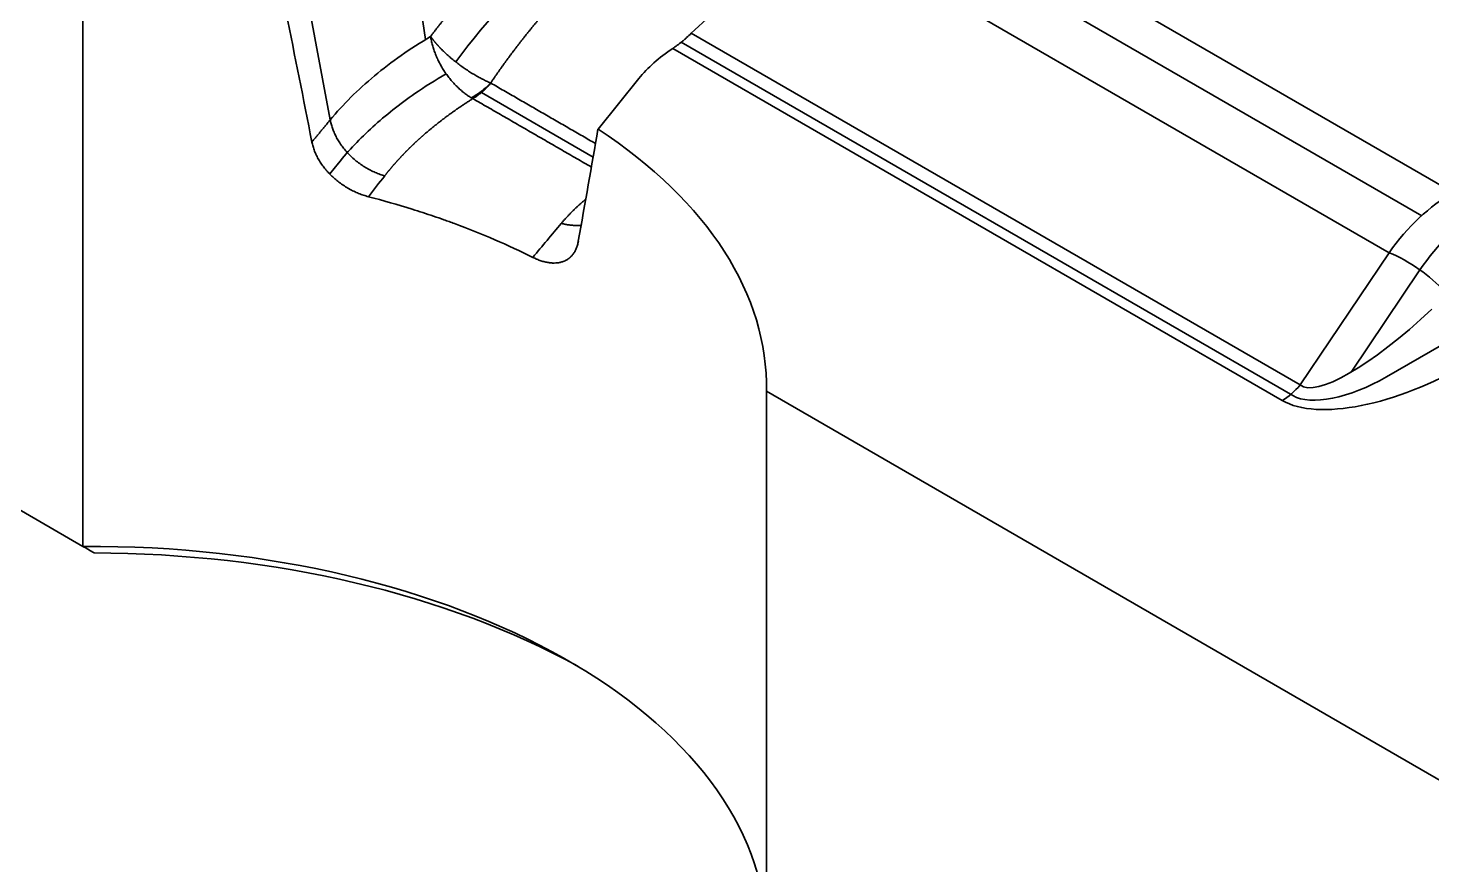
# Model space of a CAD drawing. Header units: millimetres. Extents: x 158 to 1533, y 732 to 1642.
# Drawn here: x 1150.2 to 1254.1, y 1360.9 to 1422.8 of the extents above; entities that cross this region are included whole.
import ezdxf

# ---------------------------------------------------------------- set-up
doc = ezdxf.new("R2010")
doc.units = ezdxf.units.MM
doc.layers.add('1', color=7, linetype='Continuous', true_color=0xffffff)

msp = doc.modelspace()

# ---------------------------------------------------------------- linework, layer by layer
at = {"layer": '1', "color": 7, "linetype": 'Continuous', "lineweight": 35}
for p, q in [((1062.922, 1437.193), (1154.307, 1384.432)), ((1217.374, 1432.73), (1255.697, 1410.604)), ((1179.662, 1421.925), (1178.178, 1432.028)), ((1253.375, 1408.891), (1213.999, 1431.624)), ((1250.962, 1406.155), (1210.17, 1429.705)), ((1172.606, 1415.977), (1170.806, 1425.659)), ((1154.307, 1384.432), (1154.307, 1425.101)), ((1199.327, 1422.38), (1244.375, 1396.372)), ((1243.047, 1395.223), (1197.954, 1421.257)), ((1243.834, 1395.583), (1198.574, 1421.713)), ((1192.422, 1415.292), (1195.439, 1419.028)), ((1192.062, 1413.226), (1183.795, 1417.999)), ((1285.477, 1417.009), (1250.768, 1396.97)), ((1173.219, 1412.785), (1172.566, 1411.977)), ((1244.375, 1396.372), (1250.962, 1406.155)), ((1248.145, 1397.312), (1253.242, 1404.881)), ((1254.909, 1367.018), (1204.883, 1395.901)), ((1204.883, 1395.901), (1204.883, 1355.231))]:
    msp.add_line(p, q, dxfattribs=at)
for centre, major_axis, ratio, start_param, end_param in [((1209.215, 1413.763), (14.282, 11.764), 0.70403, 1.3627474, 1.6874191), ((1154.846, 1363.38), (-43.295, 245.285), 0.1022888, 4.9035816, 4.9434428), ((1210.312, 1415.023), (16.411, 0), 0.5773503, 2.4234797, 2.7052603), ((1154.846, 1303.191), (47.76, 221.037), 0.0675531, 5.2157964, 5.2588053), ((1154.846, 1396.212), (50.04, 0), 0.5773503, 6.2724014, 7.0045532), ((1257.781, 1397.153), (4.692, 14.436), 0.6745407, 0.6430703, 1.1317624), ((1260.71, 1395.463), (3.311, 15.001), 0.6979017, 0.569694, 1.0542258), ((1252.29, 1404.037), (3.318, -2.234), 0.3089134, 0.8382438, 2.1784792), ((1253.758, 1406.218), (9.442, 9.795), 0.2409892, 3.1652683, 4.5055037), ((1253.758, 1402.952), (11.785, 6.681), 0.4322398, 3.3904596, 4.730695), ((1243.047, 1398.489), (2, 3.464), 0.5773503, 3.9269908, 4.415683), ((1249.196, 1399.443), (5.893, 3.34), 0.4322398, 3.3880694, 4.7341965), ((1154.846, 1355.543), (50.04, 0), 0.5773503, 0.0107877, 1.5815802), ((1154.846, 1353.91), (-52.04, 0), 0.5773503, 3.9463906, 4.7068799)]:
    msp.add_ellipse(centre, major_axis=major_axis, ratio=ratio, start_param=start_param, end_param=end_param, dxfattribs=at)
for points, knots in [([(1180.035, 1422.151), (1180.077, 1422.206), (1180.16, 1422.316), (1180.287, 1422.481), (1180.415, 1422.648), (1180.546, 1422.817), (1180.679, 1422.987), (1180.814, 1423.158), (1180.951, 1423.331), (1181.091, 1423.505), (1181.232, 1423.681), (1181.376, 1423.858), (1181.522, 1424.036), (1181.67, 1424.215), (1181.821, 1424.396), (1181.974, 1424.578), (1182.13, 1424.762), (1182.287, 1424.947), (1182.448, 1425.133), (1182.61, 1425.32), (1182.775, 1425.508), (1182.943, 1425.698), (1183.113, 1425.889), (1183.285, 1426.081), (1183.578, 1426.404), (1184.013, 1426.875), (1184.611, 1427.507), (1185.274, 1428.187), (1185.815, 1428.723), (1186.204, 1429.101), (1186.415, 1429.304), (1186.619, 1429.499), (1186.816, 1429.686), (1187.006, 1429.864), (1187.189, 1430.033), (1187.364, 1430.195), (1187.532, 1430.349), (1187.692, 1430.494), (1187.844, 1430.632), (1187.988, 1430.761), (1188.124, 1430.883), (1188.252, 1430.997), (1188.372, 1431.103), (1188.484, 1431.201), (1188.588, 1431.292), (1188.683, 1431.375), (1188.744, 1431.428), (1188.773, 1431.453)], [0, 0, 0, 0, 0.0164989, 0.0331755, 0.05003, 0.0670626, 0.0842734, 0.1016626, 0.1192305, 0.1369771, 0.1549026, 0.1730073, 0.1912913, 0.2097549, 0.2283981, 0.2472212, 0.2662244, 0.2854079, 0.3047718, 0.3243164, 0.3440419, 0.3639484, 0.3840362, 0.4043055, 0.4247565, 0.4867747, 0.5547125, 0.6285925, 0.7084397, 0.7319719, 0.7546464, 0.776462, 0.7974177, 0.8175124, 0.8367451, 0.8551149, 0.8726209, 0.8892621, 0.9050378, 0.9199473, 0.9339896, 0.9471643, 0.9594705, 0.9709077, 0.9814754, 0.991173, 1, 1, 1, 1]), ([(1192.193, 1427.837), (1192.144, 1427.79), (1192.046, 1427.696), (1191.899, 1427.553), (1191.752, 1427.41), (1191.605, 1427.266), (1191.458, 1427.121), (1191.312, 1426.975), (1191.166, 1426.828), (1191.02, 1426.68), (1190.875, 1426.532), (1190.729, 1426.383), (1190.584, 1426.232), (1190.439, 1426.081), (1190.294, 1425.929), (1190.15, 1425.777), (1189.882, 1425.492), (1189.495, 1425.073), (1188.994, 1424.517), (1188.501, 1423.955), (1188.156, 1423.551), (1187.953, 1423.308), (1187.887, 1423.23), (1187.821, 1423.151), (1187.756, 1423.072), (1187.69, 1422.994), (1187.625, 1422.915), (1187.56, 1422.836), (1187.496, 1422.757), (1187.431, 1422.678), (1187.367, 1422.598), (1187.302, 1422.519), (1187.238, 1422.44), (1187.174, 1422.36), (1187.111, 1422.281), (1187.047, 1422.201), (1186.984, 1422.122), (1186.921, 1422.042), (1186.858, 1421.962), (1186.795, 1421.882), (1186.732, 1421.802), (1186.67, 1421.722), (1186.607, 1421.642), (1186.545, 1421.562), (1186.483, 1421.482), (1186.421, 1421.401), (1186.36, 1421.321), (1186.298, 1421.24), (1186.237, 1421.16), (1186.176, 1421.079), (1186.115, 1420.998), (1186.054, 1420.917), (1185.994, 1420.836), (1185.934, 1420.755), (1185.873, 1420.674), (1185.813, 1420.593), (1185.753, 1420.512), (1185.694, 1420.43), (1185.634, 1420.349), (1185.575, 1420.268), (1185.516, 1420.186), (1185.457, 1420.104), (1185.398, 1420.023), (1185.339, 1419.941), (1185.281, 1419.859), (1185.223, 1419.777), (1185.165, 1419.695), (1185.107, 1419.613), (1185.049, 1419.53), (1184.991, 1419.448), (1184.934, 1419.366), (1184.877, 1419.283), (1184.82, 1419.201), (1184.763, 1419.118), (1184.706, 1419.036), (1184.649, 1418.953), (1184.593, 1418.87), (1184.537, 1418.787), (1184.5, 1418.732), (1184.481, 1418.704)], [0, 0, 0, 0, 0.0167773, 0.0335996, 0.0504672, 0.0673805, 0.0843399, 0.1013458, 0.1183984, 0.1354982, 0.1526456, 0.1698407, 0.1870841, 0.204376, 0.2217168, 0.2391067, 0.2565463, 0.3186711, 0.3807915, 0.4429234, 0.5050826, 0.5136385, 0.5221929, 0.5307458, 0.5392971, 0.547847, 0.5563956, 0.5649427, 0.5734885, 0.5820331, 0.5905764, 0.5991185, 0.6076594, 0.6161992, 0.624738, 0.6332757, 0.6418124, 0.6503481, 0.658883, 0.667417, 0.6759501, 0.6844824, 0.693014, 0.7015449, 0.7100751, 0.7186047, 0.7271337, 0.7356622, 0.7441902, 0.7527177, 0.7612447, 0.7697714, 0.7782978, 0.7868239, 0.7953497, 0.8038753, 0.8124007, 0.820926, 0.8294512, 0.8379764, 0.8465015, 0.8550267, 0.863552, 0.8720774, 0.8806029, 0.8891286, 0.8976546, 0.9061808, 0.9147074, 0.9232344, 0.9317617, 0.9402895, 0.9488178, 0.9573466, 0.965876, 0.974406, 0.9829366, 0.9914679, 1, 1, 1, 1]), ([(1172.606, 1415.977), (1173.076, 1416.544), (1173.584, 1417.1), (1174.679, 1418.188), (1175.264, 1418.719), (1176.508, 1419.752), (1177.166, 1420.255), (1178.55, 1421.228), (1179.277, 1421.698), (1180.035, 1422.151)], [0, 0, 0, 0, 0.25, 0.25, 0.5, 0.5, 0.75, 0.75, 1, 1, 1, 1]), ([(1180.035, 1422.151), (1180.037, 1422.138), (1180.04, 1422.118), (1180.043, 1422.098), (1180.045, 1422.088), (1180.045, 1422.084), (1180.047, 1422.078), (1180.051, 1422.047), (1180.066, 1421.963), (1180.081, 1421.882), (1180.116, 1421.719), (1180.168, 1421.501), (1180.268, 1421.173), (1180.349, 1420.953), (1180.415, 1420.787), (1180.438, 1420.731), (1180.474, 1420.648), (1180.486, 1420.62), (1180.51, 1420.565), (1180.523, 1420.538), (1180.586, 1420.4), (1180.693, 1420.183), (1180.871, 1419.864), (1181.017, 1419.63), (1181.103, 1419.502), (1181.138, 1419.451), (1181.155, 1419.425), (1181.208, 1419.349), (1181.244, 1419.299), (1181.353, 1419.151), (1181.503, 1418.959), (1181.739, 1418.687), (1181.904, 1418.516), (1182.03, 1418.392), (1182.073, 1418.351), (1182.159, 1418.271), (1182.202, 1418.233), (1182.332, 1418.119), (1182.506, 1417.976), (1182.771, 1417.783), (1182.951, 1417.67), (1183.041, 1417.617)], [0, 0, 0, 0, 0.0078125, 0.0117188, 0.0117188, 0.0136719, 0.0136719, 0.015625, 0.03125, 0.0625, 0.0625, 0.125, 0.1875, 0.25, 0.25, 0.28125, 0.28125, 0.296875, 0.296875, 0.3125, 0.3125, 0.375, 0.4375, 0.5, 0.515625, 0.515625, 0.53125, 0.53125, 0.5625, 0.5625, 0.625, 0.6875, 0.75, 0.75, 0.78125, 0.78125, 0.8125, 0.8125, 0.875, 0.9375, 1, 1, 1, 1]), ([(1180.035, 1422.151), (1180.044, 1422.139), (1180.06, 1422.115), (1180.086, 1422.079), (1180.112, 1422.043), (1180.138, 1422.007), (1180.165, 1421.972), (1180.191, 1421.937), (1180.218, 1421.902), (1180.244, 1421.868), (1180.271, 1421.834), (1180.298, 1421.801), (1180.325, 1421.768), (1180.352, 1421.735), (1180.378, 1421.703), (1180.405, 1421.672), (1180.431, 1421.641), (1180.458, 1421.61), (1180.484, 1421.58), (1180.509, 1421.551), (1180.535, 1421.522), (1180.56, 1421.494), (1180.585, 1421.466), (1180.61, 1421.439), (1180.634, 1421.413), (1180.658, 1421.387), (1180.682, 1421.362), (1180.705, 1421.338), (1180.728, 1421.314), (1180.75, 1421.291), (1180.772, 1421.268), (1180.793, 1421.246), (1180.813, 1421.225), (1180.834, 1421.205), (1180.934, 1421.104), (1181.119, 1420.924), (1181.398, 1420.672), (1181.679, 1420.434), (1181.972, 1420.2), (1182.276, 1419.972), (1182.594, 1419.749), (1182.911, 1419.539), (1183.229, 1419.342), (1183.548, 1419.159), (1183.866, 1418.989), (1184.126, 1418.862), (1184.305, 1418.781), (1184.393, 1418.742), (1184.437, 1418.723), (1184.459, 1418.714), (1184.472, 1418.708), (1184.478, 1418.706), (1184.481, 1418.704)], [0, 0, 0, 0, 0.0098185, 0.019521, 0.0291044, 0.0385656, 0.0479017, 0.0571099, 0.0661874, 0.0751314, 0.0839393, 0.0926086, 0.1011369, 0.1095217, 0.1177608, 0.1258519, 0.133793, 0.1415819, 0.1492168, 0.1566957, 0.1640169, 0.1711785, 0.178179, 0.1850167, 0.1916901, 0.1981978, 0.2045385, 0.2107107, 0.2167133, 0.2225452, 0.228205, 0.233692, 0.2390049, 0.2441429, 0.249105, 0.3152771, 0.3792045, 0.4405329, 0.4989728, 0.5627488, 0.6258282, 0.6879639, 0.7489312, 0.8116109, 0.8742909, 0.9369582, 0.9684807, 0.9842464, 0.9921305, 0.9960733, 0.9980449, 1, 1, 1, 1]), ([(1199.327, 1422.38), (1199.212, 1422.269), (1199.096, 1422.161), (1198.922, 1422.006), (1198.864, 1421.955), (1198.776, 1421.88), (1198.747, 1421.855), (1198.689, 1421.806), (1198.659, 1421.782), (1198.513, 1421.663), (1198.283, 1421.484), (1198.062, 1421.329), (1197.954, 1421.257)], [0, 0, 0, 0, 0.25, 0.25, 0.375, 0.375, 0.4375, 0.4375, 0.5, 0.5, 0.75, 1, 1, 1, 1]), ([(1173.219, 1412.785), (1173.96, 1413.701), (1174.804, 1414.591), (1176.23, 1415.887), (1176.73, 1416.31), (1177.77, 1417.132), (1178.312, 1417.532), (1179.607, 1418.429), (1180.377, 1418.918), (1181.181, 1419.388)], [0, 0, 0, 0, 0.3766393, 0.3766393, 0.565165, 0.565165, 0.7536906, 0.7536906, 1, 1, 1, 1]), ([(1183.041, 1417.617), (1183.165, 1417.679), (1183.289, 1417.748), (1183.536, 1417.902), (1183.659, 1417.987), (1183.901, 1418.17), (1184.021, 1418.268), (1184.255, 1418.477), (1184.37, 1418.588), (1184.481, 1418.704)], [0, 0, 0, 0, 0.25, 0.25, 0.5, 0.5, 0.75, 0.75, 1, 1, 1, 1]), ([(1183.162, 1417.55), (1183.119, 1417.523), (1183.032, 1417.468), (1182.903, 1417.386), (1182.775, 1417.303), (1182.648, 1417.22), (1182.521, 1417.137), (1182.396, 1417.053), (1182.271, 1416.969), (1182.147, 1416.884), (1182.023, 1416.8), (1181.901, 1416.715), (1181.779, 1416.629), (1181.658, 1416.543), (1181.537, 1416.457), (1181.418, 1416.371), (1181.299, 1416.284), (1181.181, 1416.197), (1181.064, 1416.109), (1180.948, 1416.021), (1180.832, 1415.933), (1180.717, 1415.844), (1180.603, 1415.755), (1180.49, 1415.666), (1180.378, 1415.576), (1180.266, 1415.486), (1180.155, 1415.396), (1180.045, 1415.305), (1179.936, 1415.214), (1179.827, 1415.123), (1179.719, 1415.031), (1179.612, 1414.939), (1179.525, 1414.863), (1179.457, 1414.803), (1179.408, 1414.76), (1179.358, 1414.716), (1179.309, 1414.673), (1179.261, 1414.629), (1179.212, 1414.585), (1179.164, 1414.541), (1179.116, 1414.497), (1179.067, 1414.453), (1179.02, 1414.409), (1178.972, 1414.365), (1178.925, 1414.321), (1178.877, 1414.277), (1178.83, 1414.232), (1178.783, 1414.188), (1178.737, 1414.144), (1178.69, 1414.099), (1178.644, 1414.055), (1178.598, 1414.01), (1178.552, 1413.965), (1178.506, 1413.921), (1178.46, 1413.876), (1178.415, 1413.831), (1178.37, 1413.786), (1178.325, 1413.741), (1178.28, 1413.696), (1178.235, 1413.651), (1178.191, 1413.606), (1178.147, 1413.56), (1178.103, 1413.515), (1178.059, 1413.47), (1178.015, 1413.424), (1177.971, 1413.379), (1177.928, 1413.333), (1177.885, 1413.288), (1177.842, 1413.242), (1177.799, 1413.196), (1177.757, 1413.15), (1177.714, 1413.104), (1177.672, 1413.058), (1177.63, 1413.012), (1177.588, 1412.966), (1177.547, 1412.92), (1177.505, 1412.874), (1177.464, 1412.828), (1177.423, 1412.781), (1177.382, 1412.735), (1177.341, 1412.688), (1177.301, 1412.642), (1177.26, 1412.595), (1177.22, 1412.549), (1177.18, 1412.502), (1177.141, 1412.455), (1177.101, 1412.408), (1177.062, 1412.361), (1177.022, 1412.314), (1176.983, 1412.267), (1176.945, 1412.22), (1176.906, 1412.173), (1176.868, 1412.126), (1176.829, 1412.078), (1176.791, 1412.031), (1176.753, 1411.984), (1176.716, 1411.936), (1176.678, 1411.889), (1176.653, 1411.857), (1176.641, 1411.841)], [0, 0, 0, 0, 0.0161617, 0.0323169, 0.048466, 0.0646093, 0.0807474, 0.0968806, 0.1130094, 0.1291342, 0.1452555, 0.1613736, 0.177489, 0.1936021, 0.2097133, 0.2258232, 0.241932, 0.2580402, 0.2741483, 0.2902567, 0.3063659, 0.3224761, 0.3385879, 0.3547018, 0.370818, 0.3869371, 0.4030595, 0.4191857, 0.4353159, 0.4514507, 0.4675905, 0.4837358, 0.4998868, 0.507461, 0.5150344, 0.5226069, 0.5301787, 0.5377498, 0.5453202, 0.55289, 0.5604592, 0.5680279, 0.5755961, 0.5831638, 0.5907312, 0.5982981, 0.6058648, 0.6134312, 0.6209974, 0.6285634, 0.6361292, 0.643695, 0.6512607, 0.6588264, 0.6663922, 0.673958, 0.681524, 0.6890901, 0.6966565, 0.7042231, 0.7117901, 0.7193573, 0.726925, 0.7344932, 0.7420618, 0.7496309, 0.7572007, 0.764771, 0.772342, 0.7799137, 0.7874862, 0.7950594, 0.8026335, 0.8102085, 0.8177844, 0.8253613, 0.8329392, 0.8405182, 0.8480983, 0.8556795, 0.8632619, 0.8708456, 0.8784305, 0.8860168, 0.8936044, 0.9011935, 0.908784, 0.916376, 0.9239696, 0.9315648, 0.9391615, 0.94676, 0.9543602, 0.9619622, 0.9695659, 0.9771716, 0.9847791, 0.9923886, 1, 1, 1, 1]), ([(1175.433, 1410.297), (1175.311, 1410.329), (1175.189, 1410.365), (1174.948, 1410.446), (1174.708, 1410.535), (1174.47, 1410.64), (1174.293, 1410.725), (1174.205, 1410.77), (1174.117, 1410.816), (1174.058, 1410.848), (1174.029, 1410.864), (1173.884, 1410.945), (1173.77, 1411.014), (1173.601, 1411.123), (1173.546, 1411.16), (1173.463, 1411.217), (1173.436, 1411.236), (1173.381, 1411.275), (1173.246, 1411.373), (1173.012, 1411.558), (1172.718, 1411.82), (1172.536, 1412.006), (1172.403, 1412.15), (1172.36, 1412.199), (1172.296, 1412.273), (1172.275, 1412.298), (1172.234, 1412.348), (1172.132, 1412.473), (1171.961, 1412.702), (1171.761, 1413.017), (1171.645, 1413.232), (1171.578, 1413.369), (1171.565, 1413.397), (1171.54, 1413.452), (1171.527, 1413.48), (1171.491, 1413.563), (1171.468, 1413.618), (1171.404, 1413.784), (1171.328, 1414.006), (1171.274, 1414.228), (1171.252, 1414.339)], [0, 0, 0, 0, 0.0625, 0.0625, 0.125, 0.1875, 0.1875, 0.21875, 0.234375, 0.234375, 0.25, 0.25, 0.3125, 0.3125, 0.34375, 0.34375, 0.359375, 0.359375, 0.375, 0.4375, 0.5, 0.5625, 0.5625, 0.59375, 0.59375, 0.609375, 0.609375, 0.625, 0.6875, 0.75, 0.8125, 0.8125, 0.828125, 0.828125, 0.84375, 0.84375, 0.875, 0.875, 0.9375, 1, 1, 1, 1]), ([(1187.594, 1405.81), (1186.687, 1406.263), (1185.75, 1406.698), (1183.817, 1407.531), (1182.822, 1407.929), (1181.668, 1408.355), (1181.539, 1408.402), (1181.282, 1408.495), (1180.894, 1408.634), (1180.505, 1408.769), (1179.722, 1409.035), (1179.196, 1409.207), (1177.605, 1409.704), (1176.527, 1410.012), (1175.433, 1410.297)], [0, 0, 0, 0, 0.25, 0.25, 0.5, 0.5, 0.53125, 0.53125, 0.5625, 0.625, 0.625, 0.75, 0.75, 1, 1, 1, 1]), ([(1189.707, 1408.323), (1189.729, 1408.35), (1189.775, 1408.404), (1189.844, 1408.485), (1189.914, 1408.565), (1189.985, 1408.645), (1190.057, 1408.724), (1190.129, 1408.803), (1190.203, 1408.882), (1190.277, 1408.96), (1190.352, 1409.038), (1190.428, 1409.116), (1190.505, 1409.194), (1190.583, 1409.271), (1190.661, 1409.347), (1190.741, 1409.424), (1190.821, 1409.499), (1190.902, 1409.575), (1190.984, 1409.65), (1191.067, 1409.725), (1191.15, 1409.8), (1191.235, 1409.874), (1191.32, 1409.948), (1191.392, 1410.009), (1191.449, 1410.057), (1191.48, 1410.083), (1191.497, 1410.097), (1191.5, 1410.099)], [0, 0, 0, 0, 0.0437286, 0.0874088, 0.1310424, 0.1746314, 0.2181777, 0.2616833, 0.3051501, 0.3485801, 0.3919753, 0.4353375, 0.4786689, 0.5219714, 0.565247, 0.6084975, 0.6517252, 0.6949318, 0.7381195, 0.7812902, 0.8244459, 0.8675887, 0.9107205, 0.9538433, 0.9747152, 0.9955819, 1, 1, 1, 1]), ([(1190.966, 1406.996), (1190.949, 1406.899), (1190.927, 1406.805), (1190.888, 1406.669), (1190.874, 1406.625), (1190.843, 1406.539), (1190.827, 1406.497), (1190.776, 1406.374), (1190.7, 1406.22), (1190.562, 1406.016), (1190.455, 1405.898), (1190.384, 1405.829), (1190.369, 1405.816), (1190.339, 1405.79), (1190.295, 1405.752), (1190.248, 1405.716), (1190.152, 1405.649), (1190.085, 1405.609), (1189.997, 1405.565), (1189.979, 1405.557), (1189.943, 1405.54), (1189.925, 1405.532), (1189.87, 1405.51), (1189.833, 1405.496), (1189.719, 1405.459), (1189.563, 1405.419), (1189.315, 1405.388), (1189.139, 1405.387), (1189.027, 1405.392), (1189.004, 1405.393), (1188.959, 1405.397), (1188.936, 1405.399), (1188.866, 1405.406), (1188.82, 1405.411), (1188.68, 1405.432), (1188.491, 1405.47), (1188.2, 1405.553), (1188, 1405.628), (1187.875, 1405.68), (1187.849, 1405.691), (1187.799, 1405.713), (1187.773, 1405.725), (1187.697, 1405.76), (1187.646, 1405.784), (1187.594, 1405.81)], [0, 0, 0, 0, 0.0625, 0.0625, 0.09375, 0.09375, 0.125, 0.125, 0.1875, 0.25, 0.3125, 0.3125, 0.328125, 0.328125, 0.34375, 0.375, 0.375, 0.4375, 0.4375, 0.453125, 0.453125, 0.46875, 0.46875, 0.5, 0.5, 0.5625, 0.625, 0.6875, 0.6875, 0.703125, 0.703125, 0.71875, 0.71875, 0.75, 0.75, 0.8125, 0.875, 0.9375, 0.9375, 0.953125, 0.953125, 0.96875, 0.96875, 1, 1, 1, 1])]:
    msp.add_open_spline(points, degree=3, knots=knots, dxfattribs=at)
for points, degree in [([(1181.889, 1420.267), (1184.263, 1423.43), (1186.992, 1426.418), (1190.01, 1429.155)], 3), ([(1183.797, 1418), (1183.775, 1418.013), (1183.753, 1418.028), (1183.732, 1418.043)], 3), ([(1184.481, 1418.704), (1184.49, 1418.699)], 1), ([(1184.49, 1418.699), (1192.235, 1414.227)], 1), ([(1183.041, 1417.617), (1183.081, 1417.594), (1183.121, 1417.572), (1183.162, 1417.55)], 3), ([(1183.162, 1417.55), (1191.929, 1412.488)], 1), ([(1171.252, 1414.339), (1172.606, 1415.977)], 1), ([(1175.433, 1410.297), (1175.836, 1410.812), (1176.238, 1411.326), (1176.641, 1411.841)], 3), ([(1187.594, 1405.81), (1188.299, 1406.647), (1189.003, 1407.485), (1189.707, 1408.323)], 3), ([(1155.133, 1383.955), (1154.855, 1384.115), (1154.58, 1384.274), (1154.307, 1384.432)], 3)]:
    msp.add_open_spline(points, degree=degree, dxfattribs=at)
for points, weights, degree in [([(1184.49, 1418.699), (1184.079, 1418.209), (1183.627, 1417.819), (1183.162, 1417.55)], [1, 0.980197150851, 0.980197150851, 1], 3), ([(1172.606, 1415.977), (1173.203, 1412.766), (1176.641, 1411.841)], [1, 0.766044443119, 1], 2), ([(1191.189, 1408.183), (1190.709, 1408.138), (1190.208, 1408.188), (1189.707, 1408.323)], [0.905425276516, 0.924618158765, 0.956143066593, 1], 3)]:
    msp.add_rational_spline(points, weights, degree=degree, dxfattribs=at)

doc.saveas('drawing.dxf')
